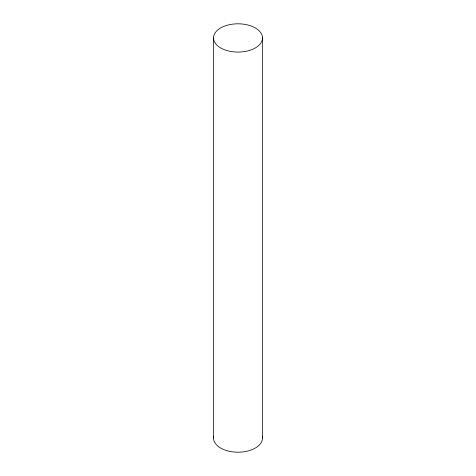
<?xml version="1.0" encoding="UTF-8"?>
<svg xmlns="http://www.w3.org/2000/svg" width="476" height="476" viewBox="0 0 476 476"><rect width="100%" height="100%" fill="white"/><g stroke="black" fill="none" stroke-linecap="round" stroke-linejoin="round"><path stroke-width="0.71" d="M262.502 37.943A24.502 14.143 0 0 1 225.749 50.194A24.502 14.143 0 0 1 225.749 25.698A24.502 14.143 0 0 1 262.502 37.943L262.502 438.057M213.498 37.943L213.498 438.057M262.294 436.206A24.502 14.143 0 0 1 238 452.2A24.502 14.143 0 0 1 213.706 436.206"/></g></svg>
